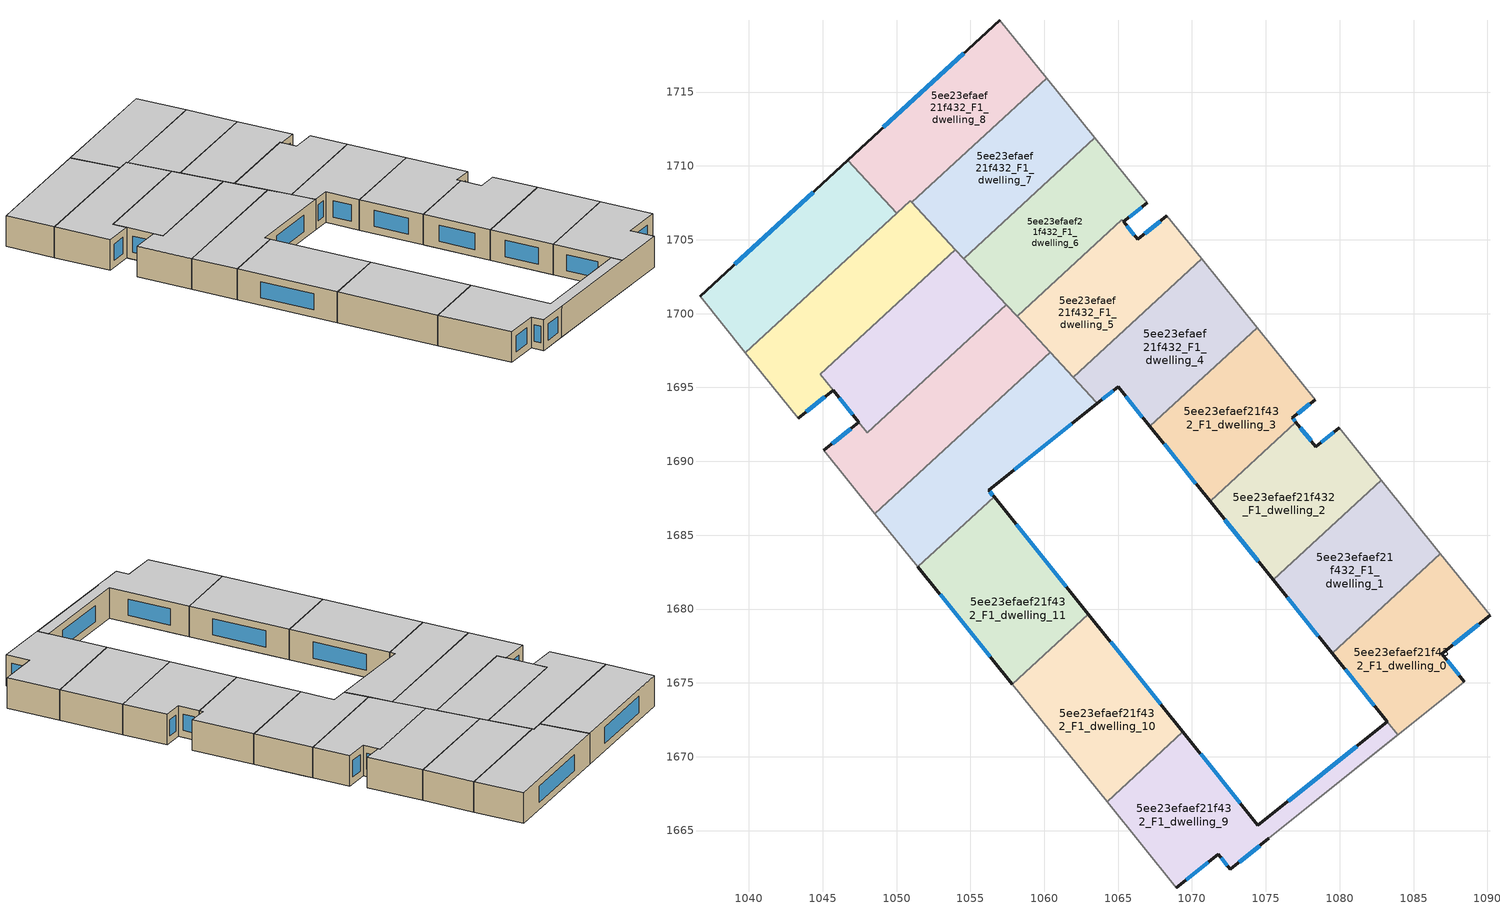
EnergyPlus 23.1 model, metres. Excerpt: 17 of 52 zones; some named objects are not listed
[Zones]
5ee23efaef21f432_F1_dwelling_0
 floor outside (EU_floor_Construction): 1079.49,1677 1083.22,1672.36 1083.93,1671.47 z3
 floor to 5ee23efaef21f432_F0_dwelling_0 (EU_floor_Construction): 1087.23,1683.25 1090.18,1679.59 1086.93,1676.98 1088.45,1675.09 1082.06,1669.97 1083.93,1671.47 1083.22,1672.36 1079.49,1677 1079.58,1677.08 z3
 floor to 5ee23efaef21f432_F0_dwelling_1 (EU_floor_Construction): 1086.82,1683.75 1087.23,1683.25 1079.58,1677.08 z3
 wall outside (EU_wall_Construction): 1079.49,1677 1083.22,1672.36 / 1088.45,1675.09 1086.93,1676.98 1090.18,1679.59 z3:6
 wall to 5ee23efaef21f432_F1_dwelling_9 (EU_wall_Construction): 1083.22,1672.36 1083.93,1671.47 1075.18,1664.47 z3:6
 wall to 5ee23efaef21f432_F1_dwelling_1 (EU_wall_Construction): 1086.83,1683.75 1079.49,1677 z3:6
 wall adiabatic (EU_wall_Construction): 1090.18,1679.59 1086.83,1683.75 / 1075.18,1664.47 1088.45,1675.09 z3:6
 window (EU_Window_Construction): 1080.37,1675.91 1082.35,1673.45 / 1087.69,1677.59 1089.41,1678.98 / 1088.09,1675.53 1087.28,1676.54 z3.7:5.3
 ceiling to 5ee23efaef21f432_F2_dwelling_0 (EU_floor_Construction): 1083.93,1671.47 1075.18,1664.47 1088.45,1675.09 1086.93,1676.98 1090.18,1679.59 1086.83,1683.75 1079.49,1677 1083.22,1672.36 z6
5ee23efaef21f432_F1_dwelling_1
 floor to 5ee23efaef21f432_F0_dwelling_1 (EU_floor_Construction): 1083.23,1688.21 1086.82,1683.75 1079.58,1677.08 1079.49,1677.01 1075.5,1681.97 1075.6,1682.06 z3
 floor to 5ee23efaef21f432_F0_dwelling_2 (EU_floor_Construction): 1082.83,1688.72 1083.23,1688.21 1075.6,1682.06 z3
 wall outside (EU_wall_Construction): 1075.5,1681.97 1079.49,1677 z3:6
 wall to 5ee23efaef21f432_F1_dwelling_2 (EU_wall_Construction): 1082.83,1688.72 1075.5,1681.97 z3:6
 wall adiabatic (EU_wall_Construction): 1086.83,1683.75 1082.83,1688.72 z3:6
 window (EU_Window_Construction): 1076.44,1680.8 1078.56,1678.17 z3.7:5.3
 ceiling to 5ee23efaef21f432_F2_dwelling_1 (EU_floor_Construction): 1086.83,1683.75 1082.83,1688.72 1075.5,1681.97 1079.49,1677 z6
5ee23efaef21f432_F1_dwelling_10
 floor to 5ee23efaef21f432_F0_dwelling_10 (EU_floor_Construction): 1064.27,1678.06 1069.39,1671.68 1064.26,1666.95 1058.83,1673.69 z3
 floor to 5ee23efaef21f432_F0_dwelling_11 (EU_floor_Construction): 1062.98,1679.66 1064.27,1678.06 1058.83,1673.69 1057.84,1674.92 z3
 wall outside (EU_wall_Construction): 1069.39,1671.68 1062.98,1679.66 z3:6
 wall to 5ee23efaef21f432_F1_dwelling_9 (EU_wall_Construction): 1064.26,1666.95 1069.39,1671.68 z3:6
 wall adiabatic (EU_wall_Construction): 1057.84,1674.92 1064.26,1666.95 z3:6
 wall to 5ee23efaef21f432_F1_dwelling_11 (EU_wall_Construction): 1062.98,1679.66 1057.84,1674.92 z3:6
 window (EU_Window_Construction): 1067.89,1673.55 1064.49,1677.78 z3.7:5.3
 ceiling to 5ee23efaef21f432_F2_dwelling_10 (EU_floor_Construction): 1069.39,1671.68 1062.98,1679.66 1057.84,1674.92 1064.26,1666.95 z6
5ee23efaef21f432_F1_dwelling_11
 floor to 5ee23efaef21f432_F0_dwelling_11 (EU_floor_Construction): 1058.58,1685.14 1062.98,1679.66 1057.84,1674.92 1053.14,1680.75 z3
 floor to 5ee23efaef21f432_F0_dwelling_12 (EU_floor_Construction): 1056.6,1687.61 1058.58,1685.14 1053.14,1680.75 1051.45,1682.86 z3
 wall outside (EU_wall_Construction): 1051.45,1682.86 1057.84,1674.92 / 1062.98,1679.66 1056.6,1687.61 z3:6
 wall to 5ee23efaef21f432_F1_dwelling_12 (EU_wall_Construction): 1056.6,1687.61 1051.45,1682.86 z3:6
 window (EU_Window_Construction): 1052.95,1680.99 1056.34,1676.78 / 1061.49,1681.52 1058.1,1685.74 z3.7:5.3
 ceiling to 5ee23efaef21f432_F2_dwelling_11 (EU_floor_Construction): 1062.98,1679.66 1056.6,1687.61 1051.45,1682.86 1057.84,1674.92 z6
5ee23efaef21f432_F1_dwelling_12
 floor to 5ee23efaef21f432_F0_dwelling_12 (EU_floor_Construction): 1061.58,1695.38 1063.08,1693.52 1056.24,1688.06 1056.6,1687.61 1051.45,1682.86 1049.32,1685.5 z3
 floor adiabatic (EU_floor_Construction): 1060.15,1697.16 1061.58,1695.38 1049.32,1685.5 1048.54,1686.46 z3
 floor to 5ee23efaef21f432_F0_dwelling_4 (EU_floor_Construction): 1061.96,1695.69 1063.53,1693.99 1063.58,1693.93 1063.08,1693.52 1061.58,1695.38 z3
 floor to 5ee23efaef21f432_F0_dwelling_5 (EU_floor_Construction): 1060.39,1697.39 1061.96,1695.69 1061.58,1695.38 1060.15,1697.16 z3
 wall outside (EU_wall_Construction): 1056.6,1687.61 1056.24,1688.06 1063.58,1693.93 z3:6
 wall adiabatic (EU_wall_Construction): 1048.54,1686.46 1051.45,1682.86 z3:6
 wall to 5ee23efaef21f432_F1_dwelling_13 (EU_wall_Construction): 1060.39,1697.39 1048.54,1686.46 z3:6
 wall to 5ee23efaef21f432_F1_dwelling_5 (EU_wall_Construction): 1061.97,1695.68 1060.39,1697.39 z3:6
 wall to 5ee23efaef21f432_F1_dwelling_4 (EU_wall_Construction): 1063.58,1693.93 1063.53,1693.99 1061.97,1695.68 z3:6
 window (EU_Window_Construction): 1057.96,1689.43 1061.86,1692.55 / 1056.51,1687.71 1056.32,1687.95 z3.7:5.3
 ceiling to 5ee23efaef21f432_F2_dwelling_12 (EU_floor_Construction): 1056.6,1687.61 1056.24,1688.06 1063.58,1693.93 1063.53,1693.99 1060.39,1697.39 1048.54,1686.46 1051.45,1682.86 z6
5ee23efaef21f432_F1_dwelling_13
 floor to 5ee23efaef21f432_F0_dwelling_14 (EU_floor_Construction): 1057.41,1700.56 1059.06,1698.51 1046.79,1688.63 1045.08,1690.76 1047.45,1692.66 1048.03,1691.93 z3
 floor to 5ee23efaef21f432_F0_dwelling_5 (EU_floor_Construction): 1058.35,1699.61 1060.39,1697.39 1060.15,1697.16 1058.25,1699.52 z3
 floor to 5ee23efaef21f432_F0_dwelling_6 (EU_floor_Construction): 1057.44,1700.59 1058.35,1699.6 1058.25,1699.52 1057.41,1700.56 z3
 floor to 5ee23efaef21f432_F0_dwelling_13 (EU_floor_Construction): 1059.06,1698.51 1060.15,1697.16 1048.54,1686.46 1046.79,1688.63 z3
 wall outside (EU_wall_Construction): 1047.45,1692.66 1045.08,1690.76 z3:6
 wall to 5ee23efaef21f432_F1_dwelling_14 (EU_wall_Construction): 1057.44,1700.59 1048.03,1691.93 1047.45,1692.66 z3:6
 wall adiabatic (EU_wall_Construction): 1045.08,1690.76 1048.54,1686.46 z3:6
 wall to 5ee23efaef21f432_F1_dwelling_6 (EU_wall_Construction): 1058.16,1699.81 1057.44,1700.59 z3:6
 wall to 5ee23efaef21f432_F1_dwelling_5 (EU_wall_Construction): 1060.39,1697.39 1058.16,1699.81 z3:6
 window (EU_Window_Construction): 1046.89,1692.21 1045.63,1691.2 z3.7:5.3
 ceiling to 5ee23efaef21f432_F2_dwelling_13 (EU_floor_Construction): 1060.39,1697.39 1057.44,1700.59 1048.03,1691.93 1047.45,1692.66 1045.08,1690.76 1048.54,1686.46 z6
5ee23efaef21f432_F1_dwelling_14
 floor to 5ee23efaef21f432_F0_dwelling_14 (EU_floor_Construction): 1056.98,1701.1 1057.4,1700.57 1048.03,1691.93 1046.44,1693.91 1056.29,1701.84 z3
 floor to 5ee23efaef21f432_F0_dwelling_15 (EU_floor_Construction): 1053.99,1704.34 1056.29,1701.84 1046.44,1693.91 1044.83,1695.9 z3
 floor to 5ee23efaef21f432_F0_dwelling_6 (EU_floor_Construction): 1056.99,1701.09 1057.43,1700.6 1057.4,1700.57 z3
 wall outside (EU_wall_Construction): 1045.71,1694.81 1047.45,1692.66 z3:6
 wall to 5ee23efaef21f432_F1_dwelling_15 (EU_wall_Construction): 1053.99,1704.34 1044.83,1695.9 1045.71,1694.81 z3:6
 wall to 5ee23efaef21f432_F1_dwelling_7 (EU_wall_Construction): 1054.55,1703.72 1053.99,1704.34 z3:6
 wall to 5ee23efaef21f432_F1_dwelling_6 (EU_wall_Construction): 1057.43,1700.6 1054.55,1703.72 z3:6
 window (EU_Window_Construction): 1046.12,1694.31 1047.04,1693.16 z3.7:5.3
 ceiling to 5ee23efaef21f432_F2_dwelling_14 (EU_floor_Construction): 1057.43,1700.6 1053.99,1704.34 1044.83,1695.9 1048.03,1691.93 z6
5ee23efaef21f432_F1_dwelling_15
 floor to 5ee23efaef21f432_F0_dwelling_15 (EU_floor_Construction): 1053.4,1704.97 1053.99,1704.34 1044.83,1695.9 1045.71,1694.81 1043.34,1692.91 1041.41,1695.31 z3
 floor to 5ee23efaef21f432_F0_dwelling_16 (EU_floor_Construction): 1050.94,1707.64 1053.4,1704.97 1041.41,1695.31 1039.77,1697.35 z3
 wall outside (EU_wall_Construction): 1043.34,1692.91 1045.71,1694.81 z3:6
 wall adiabatic (EU_wall_Construction): 1039.77,1697.35 1043.34,1692.91 z3:6
 wall to 5ee23efaef21f432_F1_dwelling_16 (EU_wall_Construction): 1050.02,1706.8 1039.77,1697.35 z3:6
 wall to 5ee23efaef21f432_F1_dwelling_8 (EU_wall_Construction): 1051.04,1707.53 1050.94,1707.64 1050.02,1706.8 z3:6
 wall to 5ee23efaef21f432_F1_dwelling_7 (EU_wall_Construction): 1053.99,1704.34 1051.04,1707.53 z3:6
 window (EU_Window_Construction): 1043.89,1693.36 1045.15,1694.37 z3.7:5.3
 ceiling to 5ee23efaef21f432_F2_dwelling_15 (EU_floor_Construction): 1045.71,1694.81 1044.83,1695.9 1053.99,1704.34 1050.94,1707.64 1039.77,1697.35 1043.34,1692.91 z6
5ee23efaef21f432_F1_dwelling_16
 floor to 5ee23efaef21f432_F0_dwelling_16 (EU_floor_Construction): 1049.7,1707.15 1050.02,1706.8 1039.77,1697.35 1038.89,1698.44 z3
 floor to 5ee23efaef21f432_F0_dwelling_17 (EU_floor_Construction): 1046.71,1710.4 1049.7,1707.15 1038.89,1698.44 1036.69,1701.16 z3
 wall outside (EU_wall_Construction): 1046.71,1710.4 1036.69,1701.16 z3:6
 wall to 5ee23efaef21f432_F1_dwelling_8 (EU_wall_Construction): 1050.02,1706.8 1046.71,1710.4 z3:6
 wall adiabatic (EU_wall_Construction): 1036.69,1701.16 1039.77,1697.35 z3:6
 window (EU_Window_Construction): 1044.35,1708.23 1039.05,1703.33 z3.7:5.3
 ceiling to 5ee23efaef21f432_F2_dwelling_16 (EU_floor_Construction): 1050.02,1706.8 1046.71,1710.4 1036.69,1701.16 1039.77,1697.35 z6
5ee23efaef21f432_F1_dwelling_2
 floor to 5ee23efaef21f432_F0_dwelling_2 (EU_floor_Construction): 1079.97,1692.27 1082.83,1688.72 1075.6,1682.06 1075.5,1681.98 1071.31,1687.19 1077.45,1692.13 1078.38,1690.98 z3
 floor to 5ee23efaef21f432_F0_dwelling_3 (EU_floor_Construction): 1077.03,1692.65 1077.45,1692.13 1071.31,1687.19 1071.22,1687.3 z3
 wall outside (EU_wall_Construction): 1071.22,1687.3 1075.5,1681.97 / 1079.97,1692.27 1078.38,1690.98 1077.03,1692.65 z3:6
 wall to 5ee23efaef21f432_F1_dwelling_3 (EU_wall_Construction): 1077.03,1692.65 1071.22,1687.3 z3:6
 wall adiabatic (EU_wall_Construction): 1082.83,1688.72 1079.97,1692.27 z3:6
 window (EU_Window_Construction): 1072.23,1686.05 1074.5,1683.22 / 1078.06,1691.38 1077.35,1692.26 / 1079.59,1691.97 1078.75,1691.29 z3.7:5.3
 ceiling to 5ee23efaef21f432_F2_dwelling_2 (EU_floor_Construction): 1082.83,1688.72 1079.97,1692.27 1078.38,1690.98 1077.03,1692.65 1071.22,1687.3 1075.5,1681.97 z6
5ee23efaef21f432_F1_dwelling_3
 floor to 5ee23efaef21f432_F0_dwelling_3 (EU_floor_Construction): 1074.82,1698.54 1078.33,1694.18 1076.8,1692.95 1077.03,1692.65 1071.22,1687.3 1067.16,1692.37 1067.18,1692.39 z3
 floor to 5ee23efaef21f432_F0_dwelling_4 (EU_floor_Construction): 1074.41,1699.05 1074.82,1698.54 1067.18,1692.39 z3
 wall outside (EU_wall_Construction): 1067.16,1692.37 1071.22,1687.3 / 1077.03,1692.65 1076.8,1692.95 1078.33,1694.18 z3:6
 wall to 5ee23efaef21f432_F1_dwelling_4 (EU_wall_Construction): 1074.41,1699.05 1067.16,1692.37 z3:6
 wall adiabatic (EU_wall_Construction): 1078.33,1694.18 1074.41,1699.05 z3:6
 window (EU_Window_Construction): 1068.11,1691.18 1070.27,1688.49 / 1077.16,1693.24 1077.97,1693.89 / 1076.98,1692.72 1076.85,1692.88 z3.7:5.3
 ceiling to 5ee23efaef21f432_F2_dwelling_3 (EU_floor_Construction): 1077.03,1692.65 1076.8,1692.95 1078.33,1694.18 1074.41,1699.05 1067.16,1692.37 1071.22,1687.3 z6
5ee23efaef21f432_F1_dwelling_4
 floor to 5ee23efaef21f432_F0_dwelling_4 (EU_floor_Construction): 1071.15,1703.09 1074.41,1699.05 1067.18,1692.39 1067.15,1692.37 1065,1695.05 1063.58,1693.93 1061.97,1695.68 1062.03,1695.74 z3
 floor to 5ee23efaef21f432_F0_dwelling_5 (EU_floor_Construction): 1070.66,1703.7 1071.15,1703.09 1062.03,1695.74 z3
 wall outside (EU_wall_Construction): 1063.58,1693.93 1065,1695.05 1067.16,1692.37 z3:6
 wall to 5ee23efaef21f432_F1_dwelling_5 (EU_wall_Construction): 1070.66,1703.7 1061.97,1695.68 z3:6
 wall adiabatic (EU_wall_Construction): 1074.41,1699.05 1070.66,1703.7 z3:6
 window (EU_Window_Construction): 1063.92,1694.19 1064.66,1694.79 / 1065.5,1694.42 1066.65,1693 z3.7:5.3
 ceiling to 5ee23efaef21f432_F2_dwelling_4 (EU_floor_Construction): 1074.41,1699.05 1070.66,1703.7 1061.97,1695.68 1063.58,1693.93 1065,1695.05 1067.16,1692.37 z6
5ee23efaef21f432_F1_dwelling_5
 floor to 5ee23efaef21f432_F0_dwelling_5 (EU_floor_Construction): 1068.31,1706.62 1070.66,1703.7 1062.03,1695.74 1061.96,1695.69 1058.35,1699.6 1065.83,1705.64 1066.32,1705.03 z3
 floor to 5ee23efaef21f432_F0_dwelling_6 (EU_floor_Construction): 1065.37,1706.22 1065.83,1705.64 1058.35,1699.6 1058.16,1699.81 1065.26,1706.34 z3
 wall outside (EU_wall_Construction): 1068.31,1706.62 1066.32,1705.03 1065.37,1706.22 z3:6
 wall adiabatic (EU_wall_Construction): 1070.66,1703.7 1068.31,1706.62 z3:6
 wall to 5ee23efaef21f432_F1_dwelling_6 (EU_wall_Construction): 1065.36,1706.22 1065.26,1706.35 / 1065.26,1706.34 1058.16,1699.81 z3:6
 window (EU_Window_Construction): 1066.1,1705.31 1065.59,1705.94 / 1067.84,1706.25 1066.79,1705.4 z3.7:5.3
 ceiling to 5ee23efaef21f432_F2_dwelling_5 (EU_floor_Construction): 1070.66,1703.7 1068.31,1706.62 1066.32,1705.03 1065.37,1706.22 1065.26,1706.34 1058.16,1699.81 1061.97,1695.68 z6
5ee23efaef21f432_F1_dwelling_6
 floor to 5ee23efaef21f432_F0_dwelling_6 (EU_floor_Construction): 1063.99,1711.21 1066.98,1707.51 1065.36,1706.22 1065.26,1706.35 1058.16,1699.81 1056.99,1701.09 1054.8,1703.8 z3
 floor to 5ee23efaef21f432_F0_dwelling_7 (EU_floor_Construction): 1063.43,1711.9 1063.99,1711.21 1054.8,1703.8 1054.73,1703.89 z3
 floor to 5ee23efaef21f432_F0_dwelling_15 (EU_floor_Construction): 1054.73,1703.89 1056.34,1701.88 1056.29,1701.84 1054.55,1703.72 z3
 floor adiabatic (EU_floor_Construction): 1056.34,1701.88 1054.73,1703.89 1056.99,1701.09 1056.29,1701.84 z3
 wall outside (EU_wall_Construction): 1065.36,1706.22 1066.98,1707.51 z3:6
 wall to 5ee23efaef21f432_F1_dwelling_7 (EU_wall_Construction): 1063.43,1711.9 1054.55,1703.72 z3:6
 wall adiabatic (EU_wall_Construction): 1066.98,1707.51 1063.43,1711.9 z3:6
 window (EU_Window_Construction): 1065.74,1706.52 1066.6,1707.21 z3.7:5.3
 ceiling to 5ee23efaef21f432_F2_dwelling_6 (EU_floor_Construction): 1065.36,1706.22 1066.98,1707.51 1063.43,1711.9 1054.55,1703.72 1058.16,1699.81 1065.26,1706.35 z6
5ee23efaef21f432_F1_dwelling_7
 floor adiabatic (EU_floor_Construction): 1060.16,1715.93 1063.43,1711.9 1054.55,1703.72 1051.04,1707.53 z3
 wall to 5ee23efaef21f432_F1_dwelling_8 (EU_wall_Construction): 1060.16,1715.93 1051.04,1707.53 z3:6
 wall adiabatic (EU_wall_Construction): 1063.43,1711.9 1060.16,1715.93 z3:6
 ceiling to 5ee23efaef21f432_F2_dwelling_7 (EU_floor_Construction): 1063.43,1711.9 1060.16,1715.93 1051.04,1707.53 1054.55,1703.72 z6
5ee23efaef21f432_F1_dwelling_8
 floor to 5ee23efaef21f432_F0_dwelling_8 (EU_floor_Construction): 1056.97,1719.86 1060.16,1715.93 1052.25,1708.64 1051.43,1707.98 1048.3,1711.87 z3
 floor to 5ee23efaef21f432_F0_dwelling_7 (EU_floor_Construction): 1052.25,1708.64 1051.47,1707.93 1051.43,1707.98 z3
 floor to 5ee23efaef21f432_F0_dwelling_16 (EU_floor_Construction): 1051.15,1708.32 1051.47,1707.93 1051.04,1707.53 1050.94,1707.64 1050.02,1706.8 1049.7,1707.15 z3
 floor to 5ee23efaef21f432_F0_dwelling_17 (EU_floor_Construction): 1048.3,1711.87 1051.15,1708.32 1049.7,1707.15 1046.71,1710.4 z3
 wall outside (EU_wall_Construction): 1056.97,1719.86 1046.71,1710.4 z3:6
 wall adiabatic (EU_wall_Construction): 1060.16,1715.93 1056.97,1719.86 z3:6
 window (EU_Window_Construction): 1054.56,1717.64 1049.12,1712.62 z3.7:5.3
 ceiling to 5ee23efaef21f432_F2_dwelling_8 (EU_floor_Construction): 1060.16,1715.93 1056.97,1719.86 1046.71,1710.4 1050.02,1706.8 1050.94,1707.64 1051.04,1707.53 z6
5ee23efaef21f432_F1_dwelling_9
 floor to 5ee23efaef21f432_F0_dwelling_9 (EU_floor_Construction): 1081.34,1670.86 1082.06,1669.97 1072.58,1662.38 1071.78,1663.39 1068.95,1661.13 1064.54,1666.61 1069.96,1670.97 1074.47,1665.36 z3
 floor to 5ee23efaef21f432_F0_dwelling_0 (EU_floor_Construction): 1083.22,1672.36 1083.93,1671.47 1082.06,1669.97 1081.34,1670.86 z3
 floor to 5ee23efaef21f432_F0_dwelling_10 (EU_floor_Construction): 1069.39,1671.68 1069.96,1670.97 1064.54,1666.61 1064.26,1666.95 z3
 wall outside (EU_wall_Construction): 1083.22,1672.36 1074.47,1665.36 1069.39,1671.68 / 1068.95,1661.13 1071.78,1663.39 1072.58,1662.38 1075.18,1664.47 z3:6
 wall adiabatic (EU_wall_Construction): 1064.26,1666.95 1068.95,1661.13 z3:6
 window (EU_Window_Construction): 1073.27,1666.85 1070.58,1670.2 / 1081.16,1670.71 1076.52,1667 / 1071.97,1663.16 1072.39,1662.62 / 1069.61,1661.66 1071.11,1662.86 / 1073.19,1662.87 1074.57,1663.98 z3.7:5.3
 ceiling to 5ee23efaef21f432_F2_dwelling_9 (EU_floor_Construction): 1083.93,1671.47 1083.22,1672.36 1074.47,1665.36 1069.39,1671.68 1064.26,1666.95 1068.95,1661.13 1071.78,1663.39 1072.58,1662.38 z6
[Building]
EU S2 Campaign: North Axis=0; Terrain=City; Solar Distribution=FullExterior
[Site:Location]
Budapest.Ferenc.Liszt.Intl.AP: Latitude=47.437; Longitude=19.256; Time Zone=1; Elevation=185
[SizingPeriod:WeatherFileDays]
AnnualSizingPeriod: Begin Month=1; Begin Day of Month=1; End Month=12; End Day of Month=31; Day of Week for Start Day=Monday; Use Weather File Daylight Saving Period=No; Use Weather File Rain and Snow Indicators=No
[MATERIAL]
EU_InternalMass_Material: Roughness=MediumRough; Thickness=0.1; Conductivity=1; Density=1800; Specific Heat=900; Thermal Absorptance=0.9; Solar Absorptance=0.7; Visible Absorptance=0.7
[MATERIAL:NOMASS] Roughness=MediumRough; Thermal Absorptance=0.9; Solar Absorptance=0.7; Visible Absorptance=0.7
Name | Thermal Resistance
EU_wall_NoMass | 0.832559
EU_floor_NoMass | 0.872794
[WINDOWMATERIAL:SIMPLEGLAZINGSYSTEM]
EU_Window_SimpleGlazing: UFactor=2.79869; Solar Heat Gain Coefficient=0.75; Visible Transmittance=0.75
[CONSTRUCTION]
EU_wall_Construction: EU_wall_NoMass
EU_floor_Construction: EU_floor_NoMass
EU_Window_Construction: EU_Window_SimpleGlazing
EU_InternalMass_Construction: EU_InternalMass_Material
[ZONE] Type=1; Multiplier=1; Ceiling Height=autocalculate; Floor Area=autocalculate; Part of Total Floor Area=Yes
Name | Volume
5ee23efaef21f432_F1_dwelling_0 | 191.617
5ee23efaef21f432_F1_dwelling_1 | 190.075
5ee23efaef21f432_F1_dwelling_10 | 213.852
5ee23efaef21f432_F1_dwelling_11 | 213.687
5ee23efaef21f432_F1_dwelling_12 | 218.818
5ee23efaef21f432_F1_dwelling_13 | 218.474
5ee23efaef21f432_F1_dwelling_14 | 192.536
5ee23efaef21f432_F1_dwelling_15 | 218.747
5ee23efaef21f432_F1_dwelling_16 | 202.322
5ee23efaef21f432_F1_dwelling_2 | 190.069
5ee23efaef21f432_F1_dwelling_3 | 190.084
5ee23efaef21f432_F1_dwelling_4 | 190.081
5ee23efaef21f432_F1_dwelling_5 | 188.621
5ee23efaef21f432_F1_dwelling_6 | 191.569
5ee23efaef21f432_F1_dwelling_7 | 190.082
5ee23efaef21f432_F1_dwelling_8 | 208.41
5ee23efaef21f432_F1_dwelling_9 | 212.311
[INTERNALMASS] Construction=EU_InternalMass_Construction
Name | Zone or ZoneList | Surface Area
5ee23efaef21f432_F1_dwelling_0_EU_InternalMass | 5ee23efaef21f432_F1_dwelling_0 | 63.8927
5ee23efaef21f432_F1_dwelling_1_EU_InternalMass | 5ee23efaef21f432_F1_dwelling_1 | 63.3585
5ee23efaef21f432_F1_dwelling_2_EU_InternalMass | 5ee23efaef21f432_F1_dwelling_2 | 63.3563
5ee23efaef21f432_F1_dwelling_3_EU_InternalMass | 5ee23efaef21f432_F1_dwelling_3 | 63.3613
5ee23efaef21f432_F1_dwelling_4_EU_InternalMass | 5ee23efaef21f432_F1_dwelling_4 | 63.3604
5ee23efaef21f432_F1_dwelling_5_EU_InternalMass | 5ee23efaef21f432_F1_dwelling_5 | 62.8741
5ee23efaef21f432_F1_dwelling_6_EU_InternalMass | 5ee23efaef21f432_F1_dwelling_6 | 63.8561
5ee23efaef21f432_F1_dwelling_7_EU_InternalMass | 5ee23efaef21f432_F1_dwelling_7 | 63.3607
5ee23efaef21f432_F1_dwelling_8_EU_InternalMass | 5ee23efaef21f432_F1_dwelling_8 | 69.4712
5ee23efaef21f432_F1_dwelling_9_EU_InternalMass | 5ee23efaef21f432_F1_dwelling_9 | 70.7503
5ee23efaef21f432_F1_dwelling_10_EU_InternalMass | 5ee23efaef21f432_F1_dwelling_10 | 71.2839
5ee23efaef21f432_F1_dwelling_11_EU_InternalMass | 5ee23efaef21f432_F1_dwelling_11 | 71.229
5ee23efaef21f432_F1_dwelling_12_EU_InternalMass | 5ee23efaef21f432_F1_dwelling_12 | 72.9386
5ee23efaef21f432_F1_dwelling_13_EU_InternalMass | 5ee23efaef21f432_F1_dwelling_13 | 72.8239
5ee23efaef21f432_F1_dwelling_14_EU_InternalMass | 5ee23efaef21f432_F1_dwelling_14 | 64.2169
5ee23efaef21f432_F1_dwelling_15_EU_InternalMass | 5ee23efaef21f432_F1_dwelling_15 | 72.922
5ee23efaef21f432_F1_dwelling_16_EU_InternalMass | 5ee23efaef21f432_F1_dwelling_16 | 67.4386
[OTHEREQUIPMENT] Fuel Type=Electricity; Design Level Calculation Method=Watts/Area; Power per Zone Floor Area=1; Fraction Latent=0; Fraction Radiant=0; Fraction Lost=0; Carbon Dioxide Generation Rate=0; EndUse Subcategory=EU_Step8_InternalGains
Name | Zone or ZoneList or Space or SpaceList | Schedule
EU_Step8_InternalGain_5ee23efaef21f432_F1_dwelling_0_f000 | 5ee23efaef21f432_F1_dwelling_0 | EU_Step8_GainSchedule_5ee23efaef21f432_F1_dwelling_0_f000
EU_Step8_InternalGain_5ee23efaef21f432_F1_dwelling_1_f000 | 5ee23efaef21f432_F1_dwelling_1 | EU_Step8_GainSchedule_5ee23efaef21f432_F1_dwelling_1_f000
EU_Step8_InternalGain_5ee23efaef21f432_F1_dwelling_2_f000 | 5ee23efaef21f432_F1_dwelling_2 | EU_Step8_GainSchedule_5ee23efaef21f432_F1_dwelling_2_f000
EU_Step8_InternalGain_5ee23efaef21f432_F1_dwelling_3_f000 | 5ee23efaef21f432_F1_dwelling_3 | EU_Step8_GainSchedule_5ee23efaef21f432_F1_dwelling_3_f000
EU_Step8_InternalGain_5ee23efaef21f432_F1_dwelling_4_f000 | 5ee23efaef21f432_F1_dwelling_4 | EU_Step8_GainSchedule_5ee23efaef21f432_F1_dwelling_4_f000
EU_Step8_InternalGain_5ee23efaef21f432_F1_dwelling_5_f000 | 5ee23efaef21f432_F1_dwelling_5 | EU_Step8_GainSchedule_5ee23efaef21f432_F1_dwelling_5_f000
EU_Step8_InternalGain_5ee23efaef21f432_F1_dwelling_6_f000 | 5ee23efaef21f432_F1_dwelling_6 | EU_Step8_GainSchedule_5ee23efaef21f432_F1_dwelling_6_f000
EU_Step8_InternalGain_5ee23efaef21f432_F1_dwelling_7_f000 | 5ee23efaef21f432_F1_dwelling_7 | EU_Step8_GainSchedule_5ee23efaef21f432_F1_dwelling_7_f000
EU_Step8_InternalGain_5ee23efaef21f432_F1_dwelling_8_f000 | 5ee23efaef21f432_F1_dwelling_8 | EU_Step8_GainSchedule_5ee23efaef21f432_F1_dwelling_8_f000
EU_Step8_InternalGain_5ee23efaef21f432_F1_dwelling_9_f000 | 5ee23efaef21f432_F1_dwelling_9 | EU_Step8_GainSchedule_5ee23efaef21f432_F1_dwelling_9_f000
EU_Step8_InternalGain_5ee23efaef21f432_F1_dwelling_10_f000 | 5ee23efaef21f432_F1_dwelling_10 | EU_Step8_GainSchedule_5ee23efaef21f432_F1_dwelling_10_f000
EU_Step8_InternalGain_5ee23efaef21f432_F1_dwelling_11_f000 | 5ee23efaef21f432_F1_dwelling_11 | EU_Step8_GainSchedule_5ee23efaef21f432_F1_dwelling_11_f000
EU_Step8_InternalGain_5ee23efaef21f432_F1_dwelling_12_f000 | 5ee23efaef21f432_F1_dwelling_12 | EU_Step8_GainSchedule_5ee23efaef21f432_F1_dwelling_12_f000
EU_Step8_InternalGain_5ee23efaef21f432_F1_dwelling_13_f000 | 5ee23efaef21f432_F1_dwelling_13 | EU_Step8_GainSchedule_5ee23efaef21f432_F1_dwelling_13_f000
EU_Step8_InternalGain_5ee23efaef21f432_F1_dwelling_14_f000 | 5ee23efaef21f432_F1_dwelling_14 | EU_Step8_GainSchedule_5ee23efaef21f432_F1_dwelling_14_f000
EU_Step8_InternalGain_5ee23efaef21f432_F1_dwelling_15_f000 | 5ee23efaef21f432_F1_dwelling_15 | EU_Step8_GainSchedule_5ee23efaef21f432_F1_dwelling_15_f000
EU_Step8_InternalGain_5ee23efaef21f432_F1_dwelling_16_f000 | 5ee23efaef21f432_F1_dwelling_16 | EU_Step8_GainSchedule_5ee23efaef21f432_F1_dwelling_16_f000
[ZONEVENTILATION:DESIGNFLOWRATE] Schedule=EU_AlwaysOn; Design Flow Rate Calculation Method=AirChanges/Hour; Air Changes per Hour=0.475469; Ventilation Type=Natural; Fan Pressure Rise=0; Fan Total Efficiency=1; Constant Term Coefficient=1; Temperature Term Coefficient=0; Velocity Term Coefficient=0; Velocity Squared Term Coefficient=0; Minimum Indoor Temperature=-100; Maximum Indoor Temperature=100; Delta Temperature=-100; Minimum Outdoor Temperature=-100; Maximum Outdoor Temperature=100; Maximum Wind Speed=40
Name | Zone or ZoneList or Space or SpaceList
EU_ConstantAir_5ee23efaef21f432_F1_dwelling_0 | 5ee23efaef21f432_F1_dwelling_0
EU_ConstantAir_5ee23efaef21f432_F1_dwelling_1 | 5ee23efaef21f432_F1_dwelling_1
EU_ConstantAir_5ee23efaef21f432_F1_dwelling_2 | 5ee23efaef21f432_F1_dwelling_2
EU_ConstantAir_5ee23efaef21f432_F1_dwelling_3 | 5ee23efaef21f432_F1_dwelling_3
EU_ConstantAir_5ee23efaef21f432_F1_dwelling_4 | 5ee23efaef21f432_F1_dwelling_4
EU_ConstantAir_5ee23efaef21f432_F1_dwelling_5 | 5ee23efaef21f432_F1_dwelling_5
EU_ConstantAir_5ee23efaef21f432_F1_dwelling_6 | 5ee23efaef21f432_F1_dwelling_6
EU_ConstantAir_5ee23efaef21f432_F1_dwelling_7 | 5ee23efaef21f432_F1_dwelling_7
EU_ConstantAir_5ee23efaef21f432_F1_dwelling_8 | 5ee23efaef21f432_F1_dwelling_8
EU_ConstantAir_5ee23efaef21f432_F1_dwelling_9 | 5ee23efaef21f432_F1_dwelling_9
EU_ConstantAir_5ee23efaef21f432_F1_dwelling_10 | 5ee23efaef21f432_F1_dwelling_10
EU_ConstantAir_5ee23efaef21f432_F1_dwelling_11 | 5ee23efaef21f432_F1_dwelling_11
EU_ConstantAir_5ee23efaef21f432_F1_dwelling_12 | 5ee23efaef21f432_F1_dwelling_12
EU_ConstantAir_5ee23efaef21f432_F1_dwelling_13 | 5ee23efaef21f432_F1_dwelling_13
EU_ConstantAir_5ee23efaef21f432_F1_dwelling_14 | 5ee23efaef21f432_F1_dwelling_14
EU_ConstantAir_5ee23efaef21f432_F1_dwelling_15 | 5ee23efaef21f432_F1_dwelling_15
EU_ConstantAir_5ee23efaef21f432_F1_dwelling_16 | 5ee23efaef21f432_F1_dwelling_16
[HVACTEMPLATE:ZONE:IDEALLOADSAIRSYSTEM] System Availability Schedule=EU_AlwaysOn; Maximum Heating Supply Air Temperature=50; Minimum Cooling Supply Air Temperature=13; Maximum Heating Supply Air Humidity Ratio=0.0156; Minimum Cooling Supply Air Humidity Ratio=0.0077; Heating Limit=NoLimit; Cooling Limit=NoLimit; Heating Availability Schedule=EU_AlwaysOn; Cooling Availability Schedule=EU_CoolingOff; Dehumidification Control Type=ConstantSensibleHeatRatio; Cooling Sensible Heat Ratio=0.7; Dehumidification Setpoint=60; Humidification Control Type=None; Humidification Setpoint=30; Outdoor Air Method=None; Outdoor Air Flow Rate per Person=0.00944; Outdoor Air Flow Rate per Zone Floor Area=0; Outdoor Air Flow Rate per Zone=0; Demand Controlled Ventilation Type=None; Outdoor Air Economizer Type=NoEconomizer; Heat Recovery Type=None; Sensible Heat Recovery Effectiveness=0.7; Latent Heat Recovery Effectiveness=0.65
Name | Template Thermostat
5ee23efaef21f432_F1_dwelling_0 | EU_HeatOnly_5ee23efaef21f432_F1_dwelling_0
5ee23efaef21f432_F1_dwelling_1 | EU_HeatOnly_5ee23efaef21f432_F1_dwelling_1
5ee23efaef21f432_F1_dwelling_2 | EU_HeatOnly_5ee23efaef21f432_F1_dwelling_2
5ee23efaef21f432_F1_dwelling_3 | EU_HeatOnly_5ee23efaef21f432_F1_dwelling_3
5ee23efaef21f432_F1_dwelling_4 | EU_HeatOnly_5ee23efaef21f432_F1_dwelling_4
5ee23efaef21f432_F1_dwelling_5 | EU_HeatOnly_5ee23efaef21f432_F1_dwelling_5
5ee23efaef21f432_F1_dwelling_6 | EU_HeatOnly_5ee23efaef21f432_F1_dwelling_6
5ee23efaef21f432_F1_dwelling_7 | EU_HeatOnly_5ee23efaef21f432_F1_dwelling_7
5ee23efaef21f432_F1_dwelling_8 | EU_HeatOnly_5ee23efaef21f432_F1_dwelling_8
5ee23efaef21f432_F1_dwelling_9 | EU_HeatOnly_5ee23efaef21f432_F1_dwelling_9
5ee23efaef21f432_F1_dwelling_10 | EU_HeatOnly_5ee23efaef21f432_F1_dwelling_10
5ee23efaef21f432_F1_dwelling_11 | EU_HeatOnly_5ee23efaef21f432_F1_dwelling_11
5ee23efaef21f432_F1_dwelling_12 | EU_HeatOnly_5ee23efaef21f432_F1_dwelling_12
5ee23efaef21f432_F1_dwelling_13 | EU_HeatOnly_5ee23efaef21f432_F1_dwelling_13
5ee23efaef21f432_F1_dwelling_14 | EU_HeatOnly_5ee23efaef21f432_F1_dwelling_14
5ee23efaef21f432_F1_dwelling_15 | EU_HeatOnly_5ee23efaef21f432_F1_dwelling_15
5ee23efaef21f432_F1_dwelling_16 | EU_HeatOnly_5ee23efaef21f432_F1_dwelling_16
[SIZING:ZONE] Zone Cooling Design Supply Air Temperature Input Method=SupplyAirTemperature; Zone Cooling Design Supply Air Temperature=13; Zone Heating Design Supply Air Temperature Input Method=SupplyAirTemperature; Zone Heating Design Supply Air Temperature=50; Zone Cooling Design Supply Air Humidity Ratio=0.008; Zone Heating Design Supply Air Humidity Ratio=0.008; Cooling Design Air Flow Method=DesignDay; Cooling Design Air Flow Rate=0; Cooling Minimum Air Flow per Zone Floor Area=0.000762; Cooling Minimum Air Flow=0; Cooling Minimum Air Flow Fraction=0.2; Heating Design Air Flow Method=DesignDay; Heating Design Air Flow Rate=0; Heating Maximum Air Flow per Zone Floor Area=0.002032; Heating Maximum Air Flow=0.141576; Heating Maximum Air Flow Fraction=0.3; Account for Dedicated Outdoor Air System=No; Dedicated Outdoor Air System Control Strategy=NeutralSupplyAir; Dedicated Outdoor Air Low Setpoint Temperature for Design=autosize; Dedicated Outdoor Air High Setpoint Temperature for Design=autosize; Zone Load Sizing Method=Sensible Load Only No Latent Load; Zone Latent Cooling Design Supply Air Humidity Ratio Input Method=HumidityRatioDifference; Zone Cooling Design Supply Air Humidity Ratio Difference=0.005; Zone Latent Heating Design Supply Air Humidity Ratio Input Method=HumidityRatioDifference; Zone Humidification Design Supply Air Humidity Ratio Difference=0.005
5ee23efaef21f432_F1_dwelling_0; 5ee23efaef21f432_F1_dwelling_1; 5ee23efaef21f432_F1_dwelling_2; 5ee23efaef21f432_F1_dwelling_3; 5ee23efaef21f432_F1_dwelling_4; 5ee23efaef21f432_F1_dwelling_5; 5ee23efaef21f432_F1_dwelling_6; 5ee23efaef21f432_F1_dwelling_7; 5ee23efaef21f432_F1_dwelling_8; 5ee23efaef21f432_F1_dwelling_9; 5ee23efaef21f432_F1_dwelling_10; 5ee23efaef21f432_F1_dwelling_11; 5ee23efaef21f432_F1_dwelling_12; 5ee23efaef21f432_F1_dwelling_13; 5ee23efaef21f432_F1_dwelling_14; 5ee23efaef21f432_F1_dwelling_15; 5ee23efaef21f432_F1_dwelling_16
[SCHEDULE:CONSTANT]
Name | Hourly Value
EU_AlwaysOn | 1
EU_CoolingOff | 0
[SCHEDULE:FILE] Column Number=1; Rows to Skip at Top=0; Number of Hours of Data=8760; Column Separator=Comma; Interpolate to Timestep=No; Minutes per Item=60; Adjust Schedule for Daylight Savings=Yes
Name | File
EU_Step8_GainSchedule_5ee23efaef21f432_F1_dwelling_0_f000 | ../../schedules/5ee23efaef21f432/5ee23efaef21f432_F1_dwelling_0_f000_gain.csv
EU_Step8_GainSchedule_5ee23efaef21f432_F1_dwelling_1_f000 | ../../schedules/5ee23efaef21f432/5ee23efaef21f432_F1_dwelling_1_f000_gain.csv
EU_Step8_GainSchedule_5ee23efaef21f432_F1_dwelling_2_f000 | ../../schedules/5ee23efaef21f432/5ee23efaef21f432_F1_dwelling_2_f000_gain.csv
EU_Step8_GainSchedule_5ee23efaef21f432_F1_dwelling_3_f000 | ../../schedules/5ee23efaef21f432/5ee23efaef21f432_F1_dwelling_3_f000_gain.csv
EU_Step8_GainSchedule_5ee23efaef21f432_F1_dwelling_4_f000 | ../../schedules/5ee23efaef21f432/5ee23efaef21f432_F1_dwelling_4_f000_gain.csv
EU_Step8_GainSchedule_5ee23efaef21f432_F1_dwelling_5_f000 | ../../schedules/5ee23efaef21f432/5ee23efaef21f432_F1_dwelling_5_f000_gain.csv
EU_Step8_GainSchedule_5ee23efaef21f432_F1_dwelling_6_f000 | ../../schedules/5ee23efaef21f432/5ee23efaef21f432_F1_dwelling_6_f000_gain.csv
EU_Step8_GainSchedule_5ee23efaef21f432_F1_dwelling_7_f000 | ../../schedules/5ee23efaef21f432/5ee23efaef21f432_F1_dwelling_7_f000_gain.csv
EU_Step8_GainSchedule_5ee23efaef21f432_F1_dwelling_8_f000 | ../../schedules/5ee23efaef21f432/5ee23efaef21f432_F1_dwelling_8_f000_gain.csv
EU_Step8_GainSchedule_5ee23efaef21f432_F1_dwelling_9_f000 | ../../schedules/5ee23efaef21f432/5ee23efaef21f432_F1_dwelling_9_f000_gain.csv
EU_Step8_GainSchedule_5ee23efaef21f432_F1_dwelling_10_f000 | ../../schedules/5ee23efaef21f432/5ee23efaef21f432_F1_dwelling_10_f000_gain.csv
EU_Step8_GainSchedule_5ee23efaef21f432_F1_dwelling_11_f000 | ../../schedules/5ee23efaef21f432/5ee23efaef21f432_F1_dwelling_11_f000_gain.csv
EU_Step8_GainSchedule_5ee23efaef21f432_F1_dwelling_12_f000 | ../../schedules/5ee23efaef21f432/5ee23efaef21f432_F1_dwelling_12_f000_gain.csv
EU_Step8_GainSchedule_5ee23efaef21f432_F1_dwelling_13_f000 | ../../schedules/5ee23efaef21f432/5ee23efaef21f432_F1_dwelling_13_f000_gain.csv
EU_Step8_GainSchedule_5ee23efaef21f432_F1_dwelling_14_f000 | ../../schedules/5ee23efaef21f432/5ee23efaef21f432_F1_dwelling_14_f000_gain.csv
EU_Step8_GainSchedule_5ee23efaef21f432_F1_dwelling_15_f000 | ../../schedules/5ee23efaef21f432/5ee23efaef21f432_F1_dwelling_15_f000_gain.csv
EU_Step8_GainSchedule_5ee23efaef21f432_F1_dwelling_16_f000 | ../../schedules/5ee23efaef21f432/5ee23efaef21f432_F1_dwelling_16_f000_gain.csv
